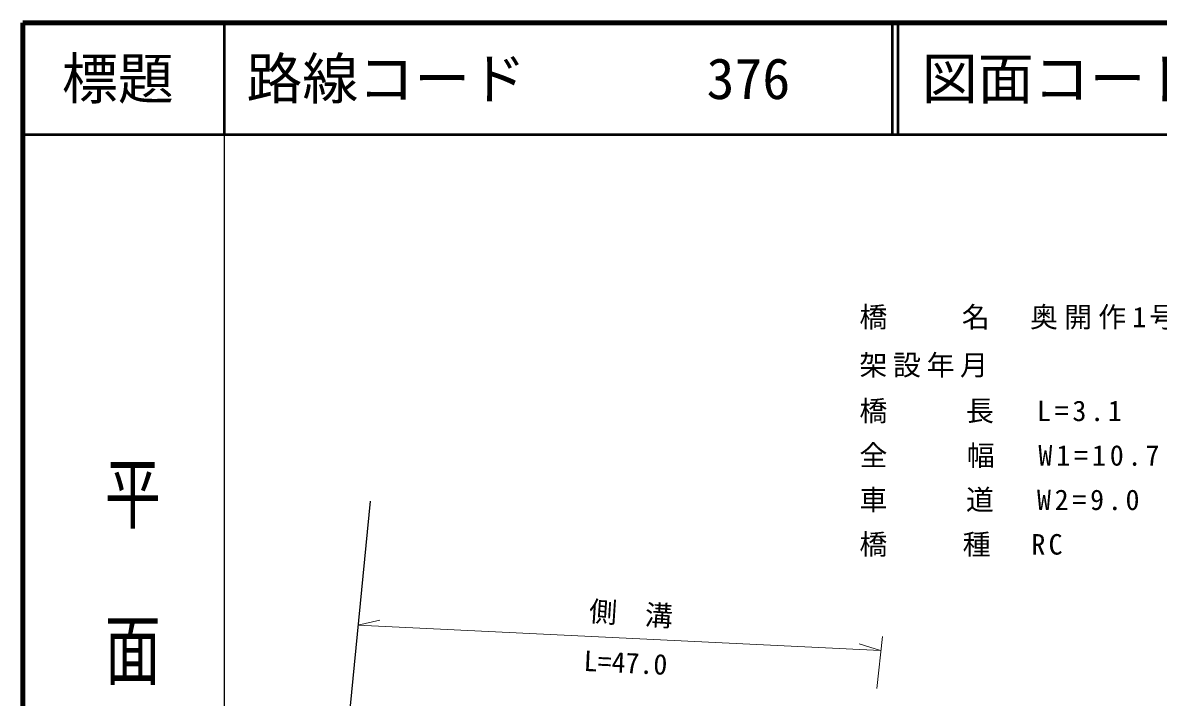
# Model space of a CAD drawing. Units: millimetres, scale not verified. Extents: x 40000 to 680000, y 20000 to 380000.
# Drawn here: x 40000 to 141529, y 319638 to 380000 of the extents above; entities that cross this region are included whole.
import ezdxf
from ezdxf.enums import TextEntityAlignment as Align

# ---------------------------------------------------------------- set-up
doc = ezdxf.new("R2010")
doc.units = ezdxf.units.MM
doc.header["$LTSCALE"] = 1000
for name, color, linetype, lineweight in [('M-BMK-SRVR', 3, 'Continuous', 25), ('M-STR-HTXT', 7, 'Continuous', 13), ('M-TTL', 2, 'Continuous', 140), ('M-TTL-BAND', 7, 'Continuous', 25), ('M-TTL-LINE', 7, 'Continuous', 50)]:
    doc.layers.add(name, color=color, linetype=linetype, lineweight=lineweight)
doc.layers.add('M-TTL-TXT', color=7, linetype='Continuous')
doc.styles.add('@ＭＳ ゴシック', font='')
doc.styles.add('ＭＳ ゴシック', font='')
doc.styles.get('@ＭＳ ゴシック').set_extended_font_data('@MS Gothic')
doc.styles.get('ＭＳ ゴシック').set_extended_font_data('MS Gothic')

msp = doc.modelspace()

# ---------------------------------------------------------------- linework, layer by layer
at = {"layer": 'M-BMK-SRVR'}
msp.add_line((71062, 337199), (66189, 287330), dxfattribs=at)
at = {"layer": 'M-STR-HTXT'}
for p, q in [((69977, 326103), (71932, 326526)), ((69977, 326103), (116697, 323822)), ((116866, 325092), (116358, 320435)), ((116697, 323822), (114793, 324433))]:
    msp.add_line(p, q, dxfattribs=at)
at = {"layer": 'M-TTL'}
for p, q in [((40000, 380000), (40000, 20000)), ((680000, 380000), (40000, 380000))]:
    msp.add_line(p, q, dxfattribs=at)
at = {"layer": 'M-TTL-BAND'}
msp.add_line((58000, 370000), (58000, 20000), dxfattribs=at)
at = {"layer": 'M-TTL-LINE'}
for p, q in [((58000, 380000), (58000, 370000)), ((117750, 380000), (117750, 370000)), ((118250, 380000), (118250, 370000)), ((40000, 370000), (680000, 370000))]:
    msp.add_line(p, q, dxfattribs=at)

# ---------------------------------------------------------------- texts
at = {"layer": 'M-STR-HTXT', "style": 'ＭＳ ゴシック'}
for s, rotation, p in [('側\u3000溝', 356.326, (90551, 325901)), ('L=47.0', 357.29, (90094, 321450))]:
    msp.add_text(s, height=1833, rotation=rotation, dxfattribs=at).set_placement(p, align=Align.BOTTOM_LEFT)
at = {"layer": 'M-STR-HTXT', "char_height": 1833, "attachment_point": 7, "style": 'ＭＳ ゴシック'}
for s, insert in [('\\T1.22;橋\u3000\u3000名\u3000奥開作1号B橋', (114808, 352542)), ('\\T1.2;架設年月\u3000', (114808, 348246)), ('\\T1.27;橋\u3000\u3000長\u3000L=3.1', (114808, 344148)), ('\\T1.28;全\u3000\u3000幅\u3000W1=10.7', (114808, 340168)), ('\\T1.27;車\u3000\u3000道\u3000W2=9.0', (114808, 336188)), ('\\T1.23;橋\u3000\u3000種\u3000RC', (114808, 332208))]:
    msp.add_mtext(s, dxfattribs=dict(at, insert=insert))
at = {"layer": 'M-TTL-BAND', "style": '@ＭＳ ゴシック', "width": 1.4}
msp.add_text('平  面  図', height=3666, rotation=270, dxfattribs=at).set_placement((49777, 306475), align=Align.MIDDLE_RIGHT)
at = {"layer": 'M-TTL-TXT', "style": 'ＭＳ ゴシック'}
msp.add_text('標題', height=3666, dxfattribs=at).set_placement((48500, 375000), align=Align.MIDDLE_CENTER)
for s, p in [('路線コード', (60000, 375000)), ('376', (101142, 375000)), ('図面コード', (120380, 375000))]:
    msp.add_text(s, height=3666, dxfattribs=at).set_placement(p, align=Align.MIDDLE_LEFT)

doc.saveas('drawing.dxf')
